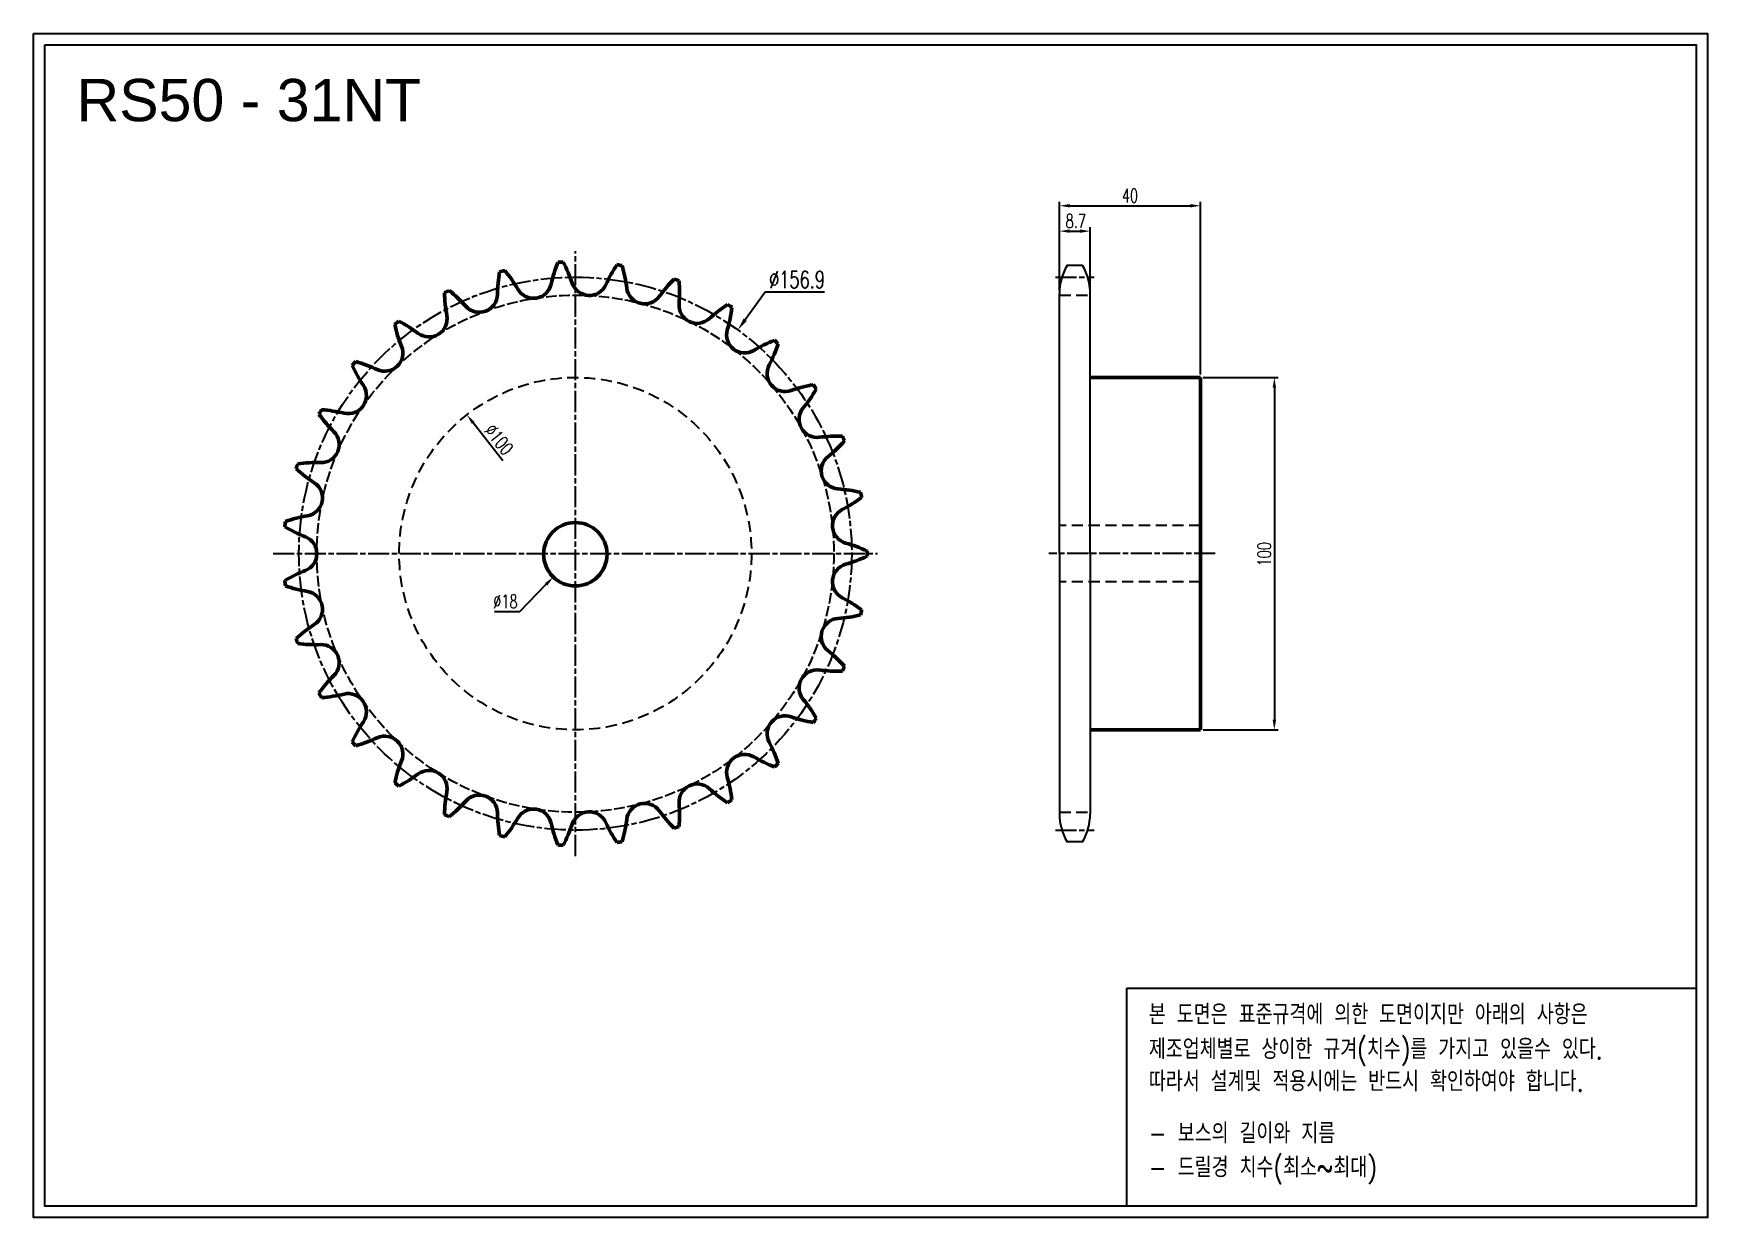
# Model space of a CAD drawing. Header units: millimetres. Extents: x 658 to 1133, y 1098 to 1434.
import ezdxf

# ---------------------------------------------------------------- set-up
doc = ezdxf.new("R2010")
doc.units = ezdxf.units.MM
for name, pattern in [('AM_ISO02W050', [7.5, 6, -1.5]), ('AM_ISO02W050x2', [3.75, 3, -0.75]), ('AM_ISO08W050', [18, 12, -1.5, 3, -1.5]), ('AM_ISO08W050x2', [9, 6, -0.75, 1.5, -0.75]), ('HIDDEN', [9.525, 6.35, -3.175])]:
    doc.linetypes.add(name, pattern=pattern)
for name, color, linetype, lineweight in [('20', 7, 'Continuous', 50), ('21', 6, 'AM_ISO02W050', 25), ('22', 30, 'AM_ISO08W050', 25), ('VIS', 7, 'Continuous', 50)]:
    doc.layers.add(name, color=color, linetype=linetype, lineweight=lineweight)
doc.layers.add('HL', color=2, linetype='HIDDEN')
doc.layers.add('S-DIM', color=7, linetype='Continuous')
doc.styles.add('HAN', font='ROMANS.shx', dxfattribs={"width": 0.7, "bigfont": 'whgtxt.shx'})
doc.styles.add('HSG', font='SIMPLEX.shx', dxfattribs={"width": 0.7, "bigfont": 'HSG.shx'})
doc.styles.get("Standard").update_dxf_attribs({"font": 'arial.ttf'})
doc.dimstyles.new('APP10', dxfattribs={"dimscale": 2, "dimtxt": 2.4, "dimasz": 1.8, "dimexe": 0.7, "dimexo": 0.5, "dimgap": 0.6, "dimtad": 1, "dimtoh": 1, "dimdec": 1, "dimrnd": 0.01, "dimzin": 9, "dimdsep": 46, "dimtxsty": 'HSG', "dimcen": 0, "dimclrd": 1, "dimclre": 1, "dimclrt": 256, "dimazin": 2, "dimtp": 1, "dimtm": 1, "dimtfac": 0.5, "dimtdec": 1, "dimtofl": 0, "dimtmove": 0, "dimatfit": 3, "dimfxl": 0, "dimtvp": 1, "dimtolj": 2, "dimlwd": -1, "dimlwe": -1, "dimarcsym": 0})
doc.dimstyles.new('APP4', dxfattribs={"dimscale": 1.6, "dimtxt": 2.4, "dimasz": 1.8, "dimexe": 0.7, "dimexo": 0.5, "dimgap": 0.6, "dimtad": 1, "dimtoh": 1, "dimdec": 1, "dimrnd": 0.01, "dimzin": 9, "dimdsep": 46, "dimtxsty": 'HSG', "dimcen": 0, "dimclrd": 1, "dimclre": 1, "dimclrt": 256, "dimazin": 2, "dimtp": 1, "dimtm": 1, "dimtfac": 0.5, "dimtdec": 1, "dimtofl": 0, "dimtmove": 0, "dimatfit": 3, "dimfxl": 0, "dimtvp": 1, "dimtolj": 2, "dimlwd": -1, "dimlwe": -1, "dimarcsym": 0})

# ---------------------------------------------------------------- blocks, each defined once
blk = doc.blocks.new('*D1')
at = {"layer": 'Defpoints', "color": 0, "transparency": 16777216}
for p in [(857.61, 1349.57), (765.37, 1222.62)]:
    blk.add_point(p, dxfattribs=at)
at = {"layer": 'S-DIM', "color": 1, "transparency": 16777216}
for p, q in [((865.38, 1360.27), (859.72, 1352.48)), ((882.26, 1360.27), (865.38, 1360.27))]:
    blk.add_line(p, q, dxfattribs=at)
blk.add_solid([(859.24, 1352.83), (860.21, 1352.13), (857.61, 1349.57)], dxfattribs=at)
at = {"layer": 'S-DIM', "transparency": 16777216, "insert": (874.42, 1363.87), "char_height": 4.8, "attachment_point": 5, "style": 'HSG'}
blk.add_mtext('\\A2;∅156.9', dxfattribs=at)
blk = doc.blocks.new('*D2')
at = {"layer": 'Defpoints', "color": 0, "transparency": 16777216}
for p in [(817.75, 1292.39), (805.23, 1279.46)]:
    blk.add_point(p, dxfattribs=at)
at = {"layer": 'S-DIM', "color": 1, "transparency": 16777216}
for p, q in [((795.74, 1269.65), (803.23, 1277.39)), ((788.5, 1269.65), (795.74, 1269.65))]:
    blk.add_line(p, q, dxfattribs=at)
blk.add_solid([(802.88, 1277.72), (803.57, 1277.06), (805.23, 1279.46)], dxfattribs=at)
at = {"layer": 'S-DIM', "transparency": 16777216, "insert": (791.64, 1272.53), "char_height": 3.84, "attachment_point": 5, "style": 'HSG'}
blk.add_mtext('\\A2;∅18', dxfattribs=at)
blk = doc.blocks.new('*D3')
at = {"layer": 'Defpoints', "color": 0, "transparency": 16777216}
for p in [(780.7, 1325.49), (842.28, 1246.7)]:
    blk.add_point(p, dxfattribs=at)
at = {"layer": 'S-DIM', "color": 1, "transparency": 16777216}
blk.add_line((790.87, 1312.48), (782.47, 1323.22), dxfattribs=at)
blk.add_solid([(782.85, 1323.52), (782.1, 1322.93), (780.7, 1325.49)], dxfattribs=at)
at = {"layer": 'S-DIM', "transparency": 16777216, "insert": (789.83, 1318.49), "char_height": 3.84, "attachment_point": 5, "rotation": 308.0109, "style": 'HSG'}
blk.add_mtext('\\A2;∅100', dxfattribs=at)
blk = doc.blocks.new('*D4')
at = {"layer": 'Defpoints', "color": 0, "transparency": 16777216}
for p in [(957.63, 1377.62), (948.93, 1359.93), (957.63, 1359.93)]:
    blk.add_point(p, dxfattribs=at)
at = {"layer": 'S-DIM', "color": 1, "transparency": 16777216}
for p, q in [((948.93, 1360.73), (948.93, 1378.74)), ((957.63, 1360.73), (957.63, 1378.74)), ((951.81, 1377.62), (954.75, 1377.62))]:
    blk.add_line(p, q, dxfattribs=at)
for points in [[(951.81, 1378.1), (951.81, 1377.14), (948.93, 1377.62)], [(954.75, 1378.1), (954.75, 1377.14), (957.63, 1377.62)]]:
    blk.add_solid(points, dxfattribs=at)
at = {"layer": 'S-DIM', "transparency": 16777216, "insert": (953.54, 1380.5), "char_height": 3.84, "attachment_point": 5, "style": 'HSG'}
blk.add_mtext('\\A2;8.7', dxfattribs=at)
blk = doc.blocks.new('*D5')
at = {"layer": 'Defpoints', "color": 0, "transparency": 16777216}
for p in [(988.93, 1384.82), (948.93, 1359.93), (988.93, 1336.1)]:
    blk.add_point(p, dxfattribs=at)
at = {"layer": 'S-DIM', "color": 1, "transparency": 16777216}
for p, q in [((948.93, 1360.73), (948.93, 1385.94)), ((951.81, 1384.82), (986.05, 1384.82)), ((988.93, 1336.9), (988.93, 1385.94))]:
    blk.add_line(p, q, dxfattribs=at)
for points in [[(951.81, 1385.3), (951.81, 1384.34), (948.93, 1384.82)], [(986.05, 1385.3), (986.05, 1384.34), (988.93, 1384.82)]]:
    blk.add_solid(points, dxfattribs=at)
at = {"layer": 'S-DIM', "transparency": 16777216, "insert": (968.93, 1387.7), "char_height": 3.84, "attachment_point": 5, "style": 'HSG'}
blk.add_mtext('\\A2;40', dxfattribs=at)
blk = doc.blocks.new('*D6')
at = {"layer": 'Defpoints', "color": 0, "transparency": 16777216}
for p in [(988.93, 1336.1), (988.93, 1236.1), (1009.92, 1236.1)]:
    blk.add_point(p, dxfattribs=at)
at = {"layer": 'S-DIM', "color": 1, "transparency": 16777216}
for p, q in [((989.73, 1336.1), (1011.04, 1336.1)), ((1009.92, 1333.22), (1009.92, 1238.98)), ((989.73, 1236.1), (1011.04, 1236.1))]:
    blk.add_line(p, q, dxfattribs=at)
for points in [[(1009.44, 1333.22), (1010.4, 1333.22), (1009.92, 1336.1)], [(1009.44, 1238.98), (1010.4, 1238.98), (1009.92, 1236.1)]]:
    blk.add_solid(points, dxfattribs=at)
at = {"layer": 'S-DIM', "transparency": 16777216, "insert": (1007.04, 1285.93), "char_height": 3.84, "attachment_point": 5, "rotation": 90, "style": 'HSG'}
blk.add_mtext('\\A2;100', dxfattribs=at)

msp = doc.modelspace()

# ---------------------------------------------------------------- linework, layer by layer
for p, q in [((955.5, 1367.86), (951.05, 1367.86)), ((948.93, 1286.1), (948.93, 1359.93)), ((957.63, 1286.1), (957.63, 1359.93)), ((948.93, 1286.1), (948.93, 1212.26)), ((957.63, 1286.1), (957.63, 1212.26)), ((955.5, 1204.33), (951.05, 1204.33))]:
    msp.add_line(p, q)
for points in [[(657.68, 1433.71), (1132.88, 1433.71), (1132.88, 1097.71), (657.68, 1097.71)], [(660.88, 1430.51), (1129.68, 1430.51), (1129.68, 1100.91), (660.88, 1100.91)]]:
    msp.add_lwpolyline(points, close=True)
at = {"color": 6}
msp.add_lwpolyline([(968.04, 1162.83), (1129.68, 1162.83), (1129.68, 1100.91), (968.04, 1100.91)], close=True, dxfattribs=at)
for centre, start, end in [((964.8, 1359.93), 150, 180), ((941.75, 1359.93), 0, 30), ((964.8, 1212.26), 180, 210), ((941.75, 1212.26), 330, 0)]:
    msp.add_arc(centre, 15.87, start, end)
at = {"layer": '20'}
for centre, radius, start, end in [((843.85, 1353.69), 40.23, 157.9992, 167.2581), ((811.49, 1286.1), 82.82, 92.3834, 93.4231), ((772.46, 1350.07), 40.23, 18.5484, 27.8073), ((829.58, 1358.82), 40.23, 169.6121, 178.871), ((811.49, 1286.1), 82.82, 103.9963, 105.036), ((760.38, 1340.91), 40.23, 30.1613, 39.4202), ((856.8, 1345.8), 40.23, 146.3863, 155.6452), ((811.49, 1286.1), 82.82, 80.7705, 81.8102), ((786.14, 1356.62), 40.23, 6.9355, 16.1944), ((867.89, 1335.45), 40.23, 134.7734, 144.0323), ((811.49, 1286.1), 82.82, 69.1576, 70.1973), ((811.49, 1286.1), 82.82, 115.6092, 116.6489), ((814.57, 1360.98), 40.23, 181.225, 190.4839), ((750.39, 1329.5), 40.23, 41.7742, 51.0331), ((784.22, 1359.72), 5.13, 221.7742, 358.871), ((799.6, 1363.7), 5.13, 210.1613, 347.2581), ((815.47, 1364.5), 5.13, 198.5484, 335.6452), ((831.17, 1362.1), 5.13, 186.9355, 324.0323), ((800.85, 1360.28), 40.23, 355.3226, 4.5815), ((846.07, 1356.58), 5.13, 175.3226, 312.4194), ((876.67, 1323.09), 40.23, 123.1605, 132.4194), ((816, 1360.9), 40.23, 343.7097, 352.9686), ((811.49, 1286.1), 82.82, 57.5447, 58.5844), ((811.49, 1286.1), 82.82, 127.2221, 128.2618), ((799.43, 1360.06), 40.23, 192.8379, 202.0968), ((742.91, 1316.31), 40.23, 53.3871, 62.646), ((769.96, 1352.72), 5.13, 233.3871, 10.4839), ((859.55, 1348.18), 5.13, 163.7097, 300.8065), ((757.4, 1343), 5.13, 245, 22.0968), ((882.78, 1309.22), 40.23, 111.5476, 120.8065), ((830.97, 1358.46), 40.23, 332.0968, 341.3557), ((811.49, 1286.1), 82.82, 45.9318, 46.9715), ((811.49, 1286.1), 82.82, 138.835, 139.8747), ((738.23, 1301.88), 40.23, 65, 74.2589), ((784.79, 1356.12), 40.23, 204.4508, 213.7097), ((871.06, 1337.23), 5.13, 152.0968, 289.1935), ((747.05, 1330.95), 5.13, 256.6129, 33.7097), ((885.98, 1294.39), 40.23, 99.9346, 109.1935), ((845.14, 1353.06), 40.23, 320.4839, 329.7428), ((811.49, 1286.1), 82.82, 34.3189, 35.3586), ((811.49, 1286.1), 82.82, 150.4479, 151.4876), ((736.55, 1286.81), 40.23, 76.6129, 85.8718), ((880.14, 1324.2), 5.13, 140.4839, 277.5806), ((771.24, 1349.31), 40.23, 216.0637, 225.3226), ((739.34, 1317.06), 5.13, 268.2258, 45.3226), ((886.12, 1279.23), 40.23, 88.3217, 97.5806), ((857.93, 1344.92), 40.23, 308.871, 318.1299), ((811.49, 1286.1), 82.82, 22.7059, 23.7457), ((811.49, 1286.1), 82.82, 162.0608, 163.1005), ((737.94, 1271.71), 40.23, 88.2258, 97.4847), ((886.4, 1309.6), 5.13, 128.871, 265.9677), ((759.34, 1339.92), 40.23, 227.6766, 236.9355), ((734.59, 1301.9), 5.13, 279.8387, 56.9355), ((883.21, 1264.35), 40.23, 76.7088, 85.9677), ((811.49, 1286.1), 82.82, 11.093, 12.1328), ((889.6, 1294.04), 5.13, 117.2581, 254.3548), ((868.82, 1334.37), 40.23, 297.2581, 306.517), ((811.49, 1286.1), 82.82, 173.6737, 174.7134), ((749.57, 1328.32), 40.23, 239.2895, 248.5484), ((742.34, 1257.2), 40.23, 99.8387, 109.0976), ((732.98, 1286.1), 5.13, 291.4516, 68.5484), ((877.36, 1250.35), 40.23, 65.0959, 74.3548), ((889.6, 1278.15), 5.13, 105.6452, 242.7419), ((877.36, 1321.84), 40.23, 285.6452, 294.9041), ((811.49, 1286.1), 82.82, 359.4801, 0.5199), ((749.57, 1243.87), 40.23, 111.4516, 120.7105), ((811.49, 1286.1), 82.82, 185.2866, 186.3263), ((742.34, 1314.99), 40.23, 250.9024, 260.1613), ((734.59, 1270.29), 5.13, 303.0645, 80.1613), ((868.82, 1237.83), 40.23, 53.483, 62.7419), ((811.49, 1286.1), 82.82, 347.8672, 348.907), ((759.34, 1232.27), 40.23, 123.0645, 132.3234), ((886.4, 1262.59), 5.13, 94.0323, 231.129), ((883.21, 1307.84), 40.23, 274.0323, 283.2912), ((811.49, 1286.1), 82.82, 196.8995, 197.9392), ((737.94, 1300.48), 40.23, 262.5153, 271.7742), ((739.34, 1255.14), 5.13, 314.6774, 91.7742), ((857.93, 1227.27), 40.23, 41.8701, 51.129), ((771.24, 1222.88), 40.23, 134.6774, 143.9363), ((880.14, 1247.99), 5.13, 82.4194, 219.5161), ((886.12, 1292.96), 40.23, 262.4194, 271.6783), ((811.49, 1286.1), 82.82, 336.2543, 337.2941), ((811.49, 1286.1), 82.82, 208.5124, 209.5521), ((736.55, 1285.38), 40.23, 274.1282, 283.3871), ((747.05, 1241.25), 5.13, 326.2903, 103.3871), ((845.14, 1219.13), 40.23, 30.2572, 39.5161), ((784.79, 1216.07), 40.23, 146.2903, 155.5492), ((871.06, 1234.96), 5.13, 70.8065, 207.9032), ((885.98, 1277.8), 40.23, 250.8065, 260.0654), ((811.49, 1286.1), 82.82, 324.6414, 325.6811), ((811.49, 1286.1), 82.82, 220.1253, 221.165), ((738.23, 1270.31), 40.23, 285.7411, 295), ((757.4, 1229.19), 5.13, 337.9032, 115), ((830.97, 1213.73), 40.23, 18.6443, 27.9032), ((799.43, 1212.13), 40.23, 157.9032, 167.1621), ((859.55, 1224.01), 5.13, 59.1935, 196.2903), ((882.78, 1262.98), 40.23, 239.1935, 248.4524), ((811.49, 1286.1), 82.82, 313.0285, 314.0682), ((742.91, 1255.88), 40.23, 297.354, 306.6129), ((769.96, 1219.47), 5.13, 349.5161, 126.6129), ((816, 1211.29), 40.23, 7.0314, 16.2903), ((811.49, 1286.1), 82.82, 231.7382, 232.7779), ((814.57, 1211.21), 40.23, 169.5161, 178.775), ((784.22, 1212.47), 5.13, 1.129, 138.2258), ((846.07, 1215.61), 5.13, 47.5806, 184.6774), ((876.67, 1249.1), 40.23, 227.5806, 236.8395), ((811.49, 1286.1), 82.82, 243.3511, 244.3908), ((750.39, 1242.7), 40.23, 308.9669, 318.2258), ((829.58, 1213.37), 40.23, 181.129, 190.3879), ((799.6, 1208.49), 5.13, 12.7419, 149.8387), ((815.47, 1207.69), 5.13, 24.3548, 161.4516), ((831.17, 1210.09), 5.13, 35.9677, 173.0645), ((867.89, 1236.74), 40.23, 215.9677, 225.2266), ((800.85, 1211.91), 40.23, 355.4185, 4.6774), ((811.49, 1286.1), 82.82, 301.4156, 302.4553), ((760.38, 1231.28), 40.23, 320.5798, 329.8387), ((843.85, 1218.5), 40.23, 192.7419, 202.0008), ((772.46, 1222.12), 40.23, 332.1927, 341.4516), ((856.8, 1226.39), 40.23, 204.3548, 213.6137), ((786.14, 1215.57), 40.23, 343.8056, 353.0645), ((811.49, 1286.1), 82.82, 289.8027, 290.8424), ((811.49, 1286.1), 82.82, 254.964, 256.0037), ((811.49, 1286.1), 82.82, 266.5769, 267.6166), ((811.49, 1286.1), 82.82, 278.1898, 279.2295)]:
    msp.add_arc(centre, radius, start, end, dxfattribs=at)
at = {"layer": '21', "linetype": 'AM_ISO02W050x2'}
msp.add_circle((811.49, 1286.1), 73.38, dxfattribs=at)
at = {"layer": '22', "linetype": 'AM_ISO08W050x2'}
for p, q in [((811.49, 1200.28), (811.49, 1371.91)), ((947.75, 1364.55), (958.81, 1364.55)), ((725.67, 1286.1), (897.31, 1286.1)), ((993.14, 1286.1), (945.9, 1286.1)), ((947.75, 1207.64), (958.81, 1207.64))]:
    msp.add_line(p, q, dxfattribs=at)
msp.add_circle((811.49, 1286.1), 78.46, dxfattribs=at)
at = {"layer": 'HL', "ltscale": 0.5}
for p, q in [((948.93, 1359.47), (957.63, 1359.47)), ((988.93, 1294.1), (948.93, 1294.1)), ((988.93, 1278.1), (948.93, 1278.1)), ((948.93, 1212.72), (957.63, 1212.72))]:
    msp.add_line(p, q, dxfattribs=at)
msp.add_circle((811.49, 1286.1), 50, dxfattribs=at)
at = {"layer": 'VIS'}
for p, q in [((988.93, 1336.1), (957.63, 1336.1)), ((988.93, 1336.1), (988.93, 1236.1)), ((988.93, 1236.1), (957.63, 1236.1))]:
    msp.add_line(p, q, dxfattribs=at)
msp.add_circle((811.49, 1285.93), 9, dxfattribs=at)

# ---------------------------------------------------------------- texts
msp.add_text('RS50 - 31NT', height=12).set_placement((669.91, 1408.82))
at = {"color": 6, "style": 'HAN', "width": 0.8}
for s, p in [('본 도면은 표준규격에 의한 도면이지만 아래의 사항은', (974.29, 1152.51)), ('제조업체별로 상이한 규겨(치수)를 가지고 있을수 있다.', (974.29, 1142.66)), ('따라서 설계및 적용시에는 반드시 확인하여야 합니다.', (974.29, 1133.51)), ('- 보스의 길이와 지름', (974.29, 1118.78)), ('- 드릴경 치수(최소~최대)', (974.29, 1109.1))]:
    msp.add_text(s, height=5.6833, dxfattribs=at).set_placement(p)

# ---------------------------------------------------------------- dimensions: what is measured, and where the dimension line sits
at = {"layer": 'S-DIM', "color": 3}
dim = msp.add_linear_dim(base=(988.93, 1384.82), p1=(948.93, 1359.93), p2=(988.93, 1336.1), dimstyle='APP4', dxfattribs=at)
dim.commit()
dim.dimension.update_dxf_attribs({"geometry": '*D5', "text_midpoint": (968.93, 1387.7)})
dim = msp.add_linear_dim(base=(957.63, 1377.62), p1=(948.93, 1359.93), p2=(957.63, 1359.93), dimstyle='APP4', dxfattribs=at)
dim.commit()
dim.dimension.update_dxf_attribs({"geometry": '*D4', "text_midpoint": (953.54, 1377.62), "dimtype": 128})
for p1, p2, dimstyle, picture, middle in [((765.37, 1222.62), (857.61, 1349.57), 'APP10', '*D1', (874.42, 1360.27)), ((842.28, 1246.7), (780.7, 1325.49), 'APP4', '*D3', (787.56, 1316.72)), ((817.75, 1292.39), (805.23, 1279.46), 'APP4', '*D2', (791.64, 1269.65))]:
    dim = msp.add_diameter_dim_2p(p1=p1, p2=p2, dimstyle=dimstyle, dxfattribs=at)
    dim.commit()
    dim.dimension.update_dxf_attribs({"geometry": picture, "text_midpoint": middle, "dimtype": 131})
dim = msp.add_linear_dim(base=(1009.92, 1236.1), p1=(988.93, 1336.1), p2=(988.93, 1236.1), angle=90, dimstyle='APP4', dxfattribs=at)
dim.commit()
dim.dimension.update_dxf_attribs({"geometry": '*D6', "text_midpoint": (1009.92, 1285.93), "dimtype": 128})

doc.saveas('drawing.dxf')
